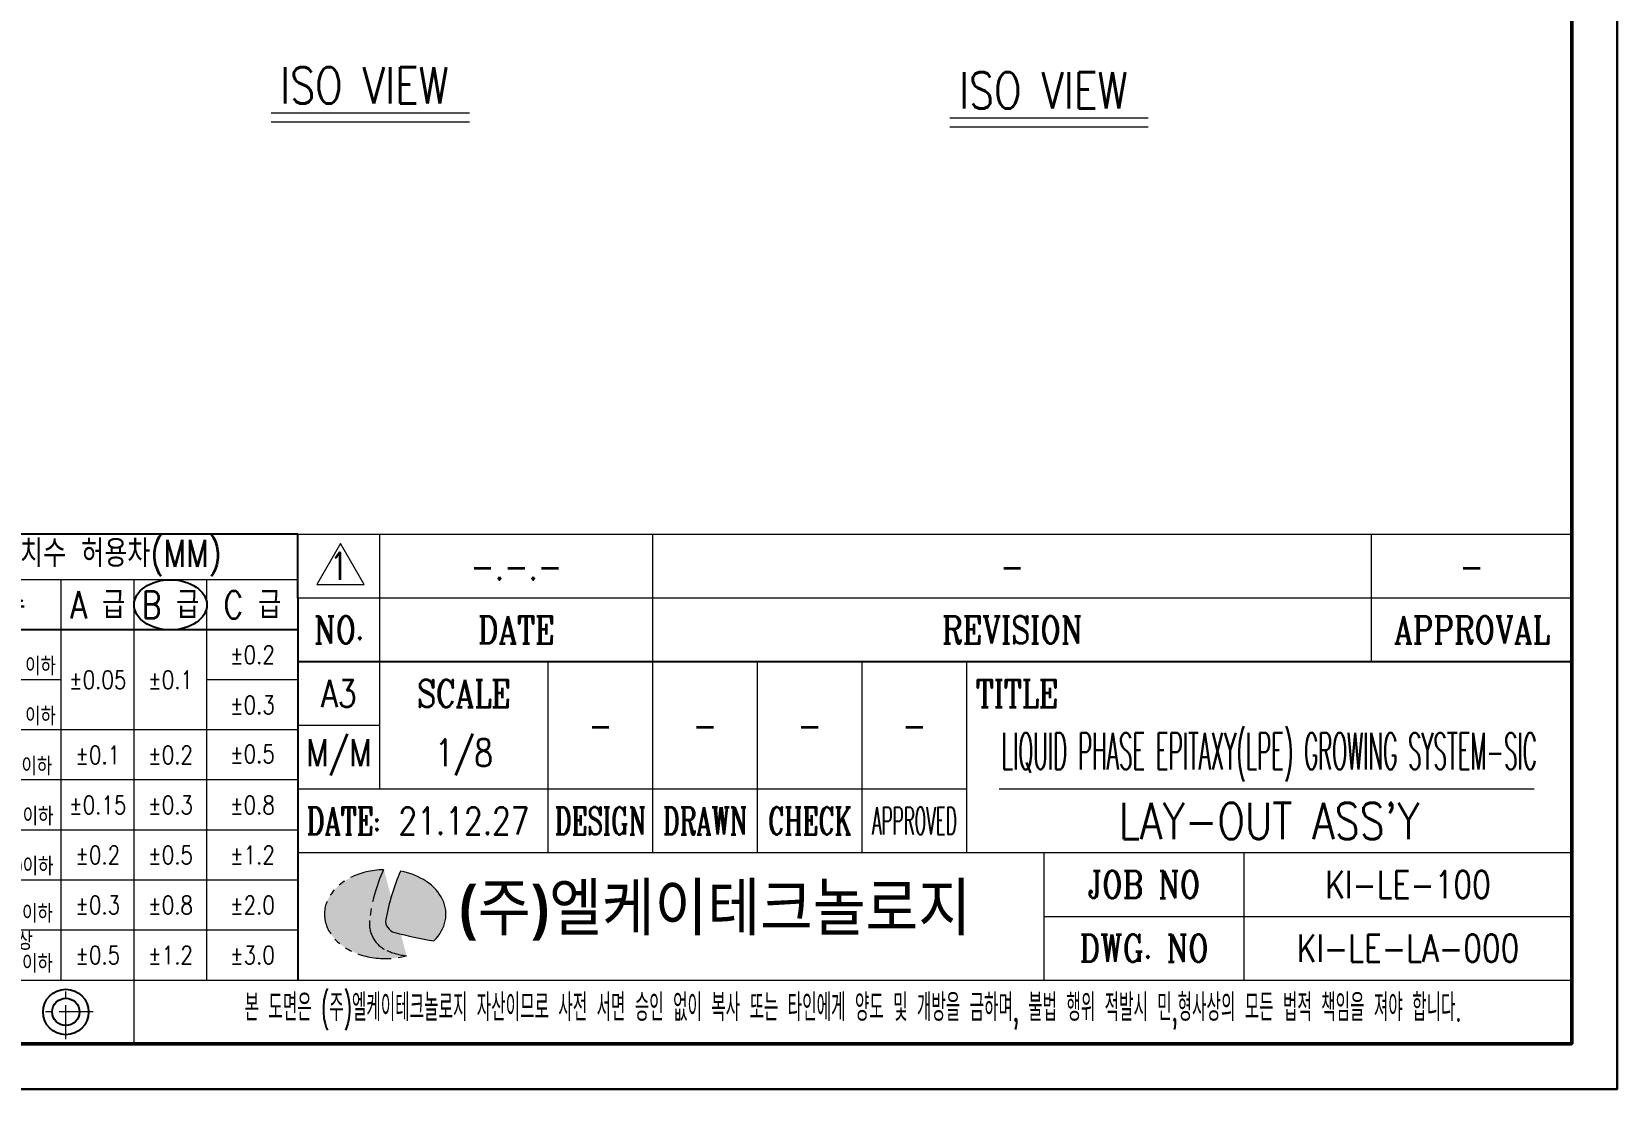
# Model space of a CAD drawing. Header units: millimetres. Extents: x 334 to 3694, y 0 to 2376.
# Drawn here: x 2300 to 3694, y 0 to 930 of the extents above; entities that cross this region are included whole.
import ezdxf

# ---------------------------------------------------------------- set-up
doc = ezdxf.new("R2010")
doc.units = ezdxf.units.MM
doc.header["$LTSCALE"] = 3
doc.linetypes.add('CENTER', pattern=[2, 1.25, -0.25, 0.25, -0.25])
doc.linetypes.add('PHANTOM', pattern=[2.5, 1.25, -0.25, 0.25, -0.25, 0.25, -0.25])
for name, color, linetype, lineweight in [('1_외형선', 7, 'Continuous', 25), ('3_중심선', 1, 'CENTER', 18), ('4_문자', 7, 'Continuous', 20), ('5_파단선', 5, 'PHANTOM', 9), ('6_가는선', 3, 'Continuous', 18), ('8_외각선', 4, 'Continuous', 50)]:
    doc.layers.add(name, color=color, linetype=linetype, lineweight=lineweight)
doc.layers.add('Plot-Box', color=211, linetype='Continuous', plot=False)
doc.layers.add('PLOT_BOX', color=221, linetype='Continuous', plot=False)
doc.styles.add('LK-1', font='romanc.shx', dxfattribs={"width": 0.8, "height": 3, "bigfont": 'whtgtxt.shx'})
doc.styles.add('축척01', font='romans.shx', dxfattribs={"width": 0.8, "height": 3, "bigfont": 'whgtxt.shx'})

# ---------------------------------------------------------------- blocks, each defined once
blk = doc.blocks.new('A$C4D4F25EF')
at = {"layer": '1_외형선'}
for p, q in [((44, 0), (0, 0)), ((0, -56), (0, 0)), ((44, -10.5), (0, -10.5))]:
    blk.add_line(p, q, dxfattribs=at)
at = {"layer": '6_가는선'}
for p, q in [((44, -5), (0, -5)), ((18, -49), (18, -5)), ((26, -56), (26, -5)), ((34, -49), (34, -5)), ((18, -16), (0, -16)), ((44, -16), (34, -16)), ((44, -21.5), (0, -21.5)), ((44, -27), (0, -27)), ((44, -32.5), (0, -32.5)), ((44, -38), (0, -38)), ((44, -43.5), (0, -43.5))]:
    blk.add_line(p, q, dxfattribs=at)
at = {"layer": '4_문자', "char_height": 3, "attachment_point": 5, "style": '축척01'}
for s, insert, width in [('일반치수 허용차(MM)', (22, -2.59), 44), ('기준치수', (9, -7.75), 18), ('A 급', (22, -7.75), 8), ('B 급', (30, -7.75), 8), ('C 급', (39, -7.75), 10)]:
    blk.add_mtext(s, dxfattribs=dict(at, insert=insert, width=width))
at = {"layer": '4_문자', "color": 3, "char_height": 2, "attachment_point": 5, "line_spacing_factor": 0.75, "style": '축척01'}
for s, insert, width in [(' 0.5 이상\\P          3 이하 ', (9, -13.25), 18), ('±0.2', (39, -13.25), 10), ('±0.05', (22, -16), 8), ('±0.1', (30, -16), 8), (' 3 이상\\P          6 이하 ', (9, -18.75), 18), ('±0.3', (39, -18.75), 10), (' 6 이상\\P        30 이하 ', (9, -24.25), 18), ('±0.1', (22, -24.25), 8), ('±0.2', (30, -24.25), 8), ('±0.5', (39, -24.14), 10), (' 30 이상\\P       120 이하', (9, -29.75), 18), ('±0.15', (22, -29.75), 8), ('±0.3', (30, -29.75), 8), ('±0.8', (39, -29.75), 10), (' 120이상\\P        400이하 ', (9, -35.25), 18), ('±0.2', (22, -35.25), 8), ('±0.5', (30, -35.25), 8), ('±1.2', (39, -35.25), 10), (' 400이상\\P      1,000이하 ', (9, -40.75), 18), ('±0.3', (22, -40.75), 8), ('±0.8', (30, -40.75), 8), ('±2.0', (39, -40.75), 10), (' 1,000 이상^J     2,000 이하', (9, -46.25), 18), ('±0.5', (22, -46.25), 8), ('±1.2', (30, -46.25), 8), ('±3.0', (39, -46.25), 10)]:
    blk.add_mtext(s, dxfattribs=dict(at, insert=insert, width=width))
blk = doc.blocks.new('A$C633340AA')
at = {"layer": '5_파단선'}
h = blk.add_hatch(color=256, dxfattribs=at)
edge = h.paths.add_edge_path()
edge.add_arc((23, 2.23), 18.15, 155.4475, 173.79)
edge.add_arc((8.17, 3.86), 3.23, 173.9645, 245.9495)
edge.add_arc((9.83, 7.57), 7.3, 245.9039, 263.7001)
edge.add_ellipse((6.68, 4.89), major_axis=(-6.68, 0), ratio=0.731438, start_angle=271.6577, end_angle=470.5748, ccw=False)
at = {"layer": '6_가는선'}
h = blk.add_hatch(color=256, dxfattribs=at)
edge = h.paths.add_edge_path()
edge.add_arc((31.31, -0.31), 25, 156.605, 169.3392)
edge.add_arc((8.01, 4.13), 1.28, 171.755, 257.6485)
edge.add_arc((17.18, 36.63), 35.05, 254.3549, 261.5582)
edge.add_ellipse((6.68, 4.89), major_axis=(-6.68, 0), ratio=0.731438, start_angle=503.2329, end_angle=615.4757)
at = {"layer": '5_파단선'}
blk.add_lwpolyline([(6.49, 9.78, 0.080206), (4.96, 4.2, 0.324847), (6.85, 0.9, 0.077807), (9.03, 0.31, -0.318594)], format="xyb", dxfattribs=at)
blk.add_ellipse((6.68, 4.89), major_axis=(-6.68, 0), ratio=0.731438, start_param=4.741321, end_param=8.213079, dxfattribs=at)
blk.add_ellipse((6.68, 4.89), major_axis=(-6.68, 0), ratio=0.731438, start_param=4.741321, end_param=8.213079, dxfattribs=at)
at = {"layer": '6_가는선'}
blk.add_lwpolyline([(8.36, 9.62, 0.055621), (6.74, 4.32, 0.393374), (7.73, 2.88, 0.031441), (12.04, 1.96, 3.712771)], format="xyb", dxfattribs=at)
blk.add_ellipse((6.68, 4.89), major_axis=(-6.68, 0), ratio=0.731438, start_param=8.783071, end_param=10.742077, dxfattribs=at)
at = {"layer": '4_문자', "insert": (14.83, 8.23), "char_height": 5.13, "attachment_point": 1, "style": '축척01'}
blk.add_mtext('{\\fMalgun Gothic|b1|i0|c129|p50;\\W0.9;(주)엘케이테크놀로지}', dxfattribs=at)
blk = doc.blocks.new('A$C4976374A')
at = {"layer": '1_외형선'}
for p, q in [((275, 54), (275, 12)), ((415, 47), (275, 47))]:
    blk.add_line(p, q, dxfattribs=at)
for radius in [2.5, 1.5]:
    blk.add_circle((249.5, 8.5), radius, dxfattribs=at)
at = {"layer": '3_중심선'}
for p, q in [((249.5, 5.5), (249.5, 11.5)), ((252.5, 8.5), (246.5, 8.5))]:
    blk.add_line(p, q, dxfattribs=at)
at = {"layer": '6_가는선'}
for p, q in [((415, 54), (275, 54)), ((284, 33), (284, 54)), ((314, 26), (314, 54)), ((393, 47), (393, 54)), ((302.5, 26), (302.5, 47)), ((325.5, 26), (325.5, 47)), ((337, 26), (337, 47)), ((348.5, 26), (348.5, 47)), ((284, 40), (275, 40)), ((348.5, 33), (275, 33)), ((410.87, 33), (352.06, 33)), ((415, 26), (275, 26)), ((357, 12), (357, 26)), ((379, 19), (379, 26)), ((357, 19), (415, 19)), ((379, 12), (379, 19)), ((231, 12), (415, 12))]:
    blk.add_line(p, q, dxfattribs=at)
at = {"layer": '8_외각선'}
for p, q in [((415, 292), (415, 5)), ((415, 5), (20, 5))]:
    blk.add_line(p, q, dxfattribs=at)
blk.add_lwpolyline([(20, 292), (415, 292), (415, 5), (20, 5)], close=True, dxfattribs=at)
at = {"layer": 'Plot-Box'}
blk.add_lwpolyline([(0, 297), (420, 297), (420, 0), (0, 0)], close=True, dxfattribs=at)
at = {"layer": '1_외형선'}
for name, p in [('A$C4D4F25EF', (231, 61)), ('A$C633340AA', (277.92, 14.36))]:
    blk.add_blockref(name, p, dxfattribs=at)
at = {"layer": '4_문자', "char_height": 3}
for s, insert, width, attachment_point, style in [('NO.', (279.5, 50.5), 9, 5, 'LK-1'), ('DATE', (299, 50.5), 30, 5, 'LK-1'), ('REVISION', (353.5, 50.5), 79, 5, 'LK-1'), ('APPROVAL', (404, 50.5), 22, 5, 'LK-1'), ('A3', (279.5, 43.5), 9, 5, '축척01'), ('SCALE', (293.25, 43.5), 18.5, 5, 'LK-1'), ('\\pi1.00714;TITLE', (348.5, 43.5), 11.5, 4, 'LK-1'), ('M/M', (279.5, 36.5), 9, 5, '축척01'), ('{\\W0.7;DATE:}', (280, 29.5), 10, 5, 'LK-1'), ('{\\W0.65;DESIGN}', (308.25, 29.5), 11.5, 5, 'LK-1'), ('{\\W0.65;DRAWN}', (319.75, 29.5), 11.5, 5, 'LK-1'), ('{\\W0.65;CHECK}', (331.25, 29.5), 11.5, 5, 'LK-1'), ('{\\W0.45;APPROVED}', (342.75, 29.5), 11.5, 5, 'LK-1'), ('JOB NO', (368, 22.5), 22, 5, 'LK-1'), ('DWG. NO', (368, 15.5), 22, 5, 'LK-1')]:
    blk.add_mtext(s, dxfattribs=dict(at, insert=insert, width=width, attachment_point=attachment_point, style=style))
at = {"layer": '4_문자', "color": 1, "insert": (336, 8.5), "char_height": 3, "width": 158, "attachment_point": 5, "style": '축척01'}
blk.add_mtext('{\\W0.5;본 도면은 (주)엘케이테크놀로지 자산이므로 사전 서면 승인 없이 복사 또는 타인에게 양도 및 개방을 금하며, 불법 행위 적발시 민,형사상의 모든 법적 책임을 져야 합니다.}', dxfattribs=at)
blk = doc.blocks.new('ISO VIEW SIMBOL')
at = {"layer": '6_가는선'}
for p, q in [((-10.9, 1), (10.9, 1)), ((-10.9, 0), (10.9, 0))]:
    blk.add_line(p, q, dxfattribs=at)
at = {"layer": '4_문자', "insert": (-9.9, 6), "char_height": 4, "attachment_point": 1, "line_spacing_factor": 0.75, "style": '축척01'}
blk.add_mtext('ISO VIEW', dxfattribs=at)

msp = doc.modelspace()

# ---------------------------------------------------------------- linework, layer by layer
at = {"layer": '1_외형선'}
msp.add_line((2534, 432), (2534, 488), dxfattribs=at)
msp.add_ellipse((2422, 426), major_axis=(-32, 0), ratio=0.6875, dxfattribs=at)
at = {"layer": '4_문자'}
msp.add_lwpolyline([(2571.4, 479.9), (2550.6, 443.9), (2592.2, 443.9)], close=True, dxfattribs=at)
at = {"layer": '6_가는선'}
for p, q in [((2534, 488), (3654, 488)), ((2606, 432), (2606, 488)), ((2846, 432), (2846, 488)), ((3478, 432), (3478, 488))]:
    msp.add_line(p, q, dxfattribs=at)
at = {"layer": 'Plot-Box'}
msp.add_lwpolyline([(334, 0), (3694, 0), (3694, 2376), (334, 2376)], close=True, dxfattribs=at)
at = {"layer": 'PLOT_BOX'}
msp.add_lwpolyline([(334, 0), (3694, 0), (3694, 2376), (334, 2376)], close=True, dxfattribs=at)

# ---------------------------------------------------------------- block references
at = {"layer": '1_외형선', "xscale": 8, "yscale": 8, "zscale": 8}
msp.add_blockref('A$C4976374A', (334, 0), dxfattribs=at)
at = {"layer": '1_외형선', "ltscale": 5, "xscale": 8, "yscale": 8, "zscale": 8}
for p in [(2597.7, 850.7), (3194.5, 846.3)]:
    msp.add_blockref('ISO VIEW SIMBOL', p, dxfattribs=at)

# ---------------------------------------------------------------- texts
at = {"layer": '4_문자', "attachment_point": 5, "style": '축척01'}
for s, insert, char_height, width in [('1', (2570, 460), 24, 72), ('-.-.-', (2726, 460), 24, 240), ('-', (3162, 460), 24, 632), ('-', (3566, 460), 24, 176), ('1/8', (2680, 292), 24, 148), ('-', (2800, 320), 24, 92), ('-', (2892, 320), 24, 92), ('-', (2984, 320), 24, 92), ('-', (3076, 320), 24, 92), ('{\\W0.43;LIQUID PHASE EPITAXY(LPE) GROWING SYSTEM-SIC}', (3388, 292), 32, 532), ("LAY-OUT ASS'Y", (3388, 236), 32, 532), ('21.12.27', (2680, 236), 24, 148), ('KI-LE-100', (3510, 180), 24, 288), ('KI-LE-LA-000', (3510, 124), 24, 288)]:
    msp.add_mtext(s, dxfattribs=dict(at, insert=insert, char_height=char_height, width=width))

doc.saveas('drawing.dxf')
